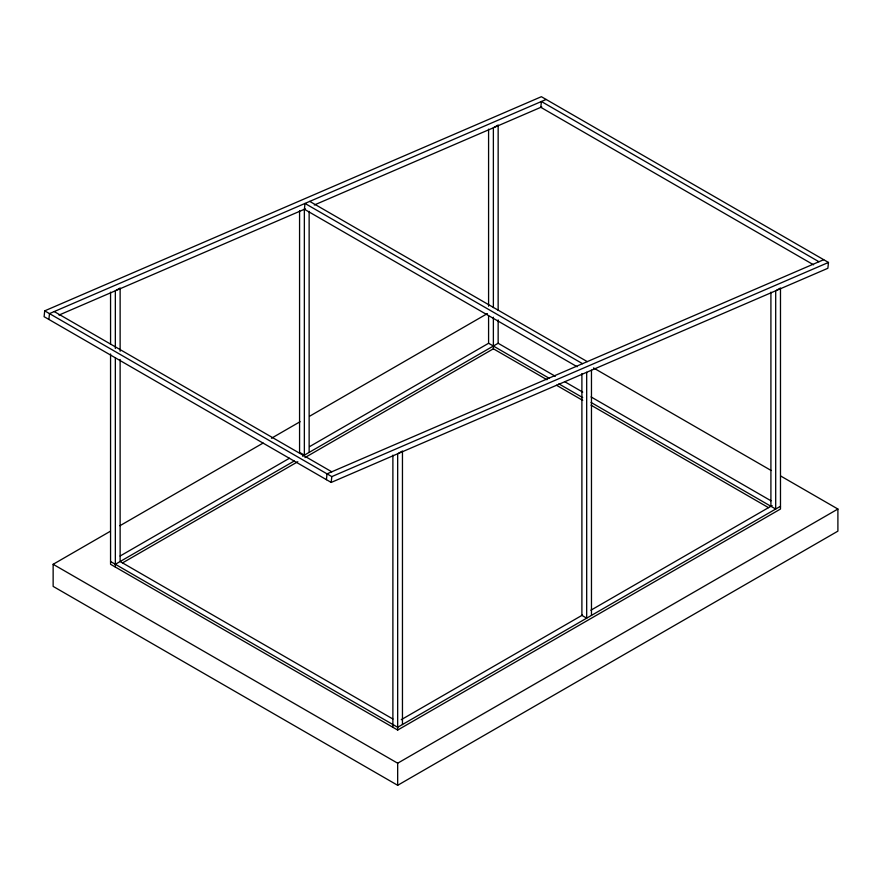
<?xml version="1.0" encoding="UTF-8"?>
<svg xmlns="http://www.w3.org/2000/svg" width="882" height="882" viewBox="0 0 882 882"><rect width="100%" height="100%" fill="white"/><g stroke="black" fill="none" stroke-linecap="round" stroke-linejoin="round"><path stroke-width="1.32" d="M44.706 310.85L44.1 316.682L331.202 482.432L827.878 268.282L828.474 262.45L541.372 96.7L44.706 310.85L331.808 476.611L828.474 262.45M48.885 319.438L49.491 313.606L546.156 99.457M326.417 479.676L327.024 473.843L823.689 259.694M331.202 482.432L331.808 476.611M780.68 476.004L837.9 509.035L837.9 531.14L397.672 785.3L53.141 586.398L53.141 564.293L110.404 531.229M119.952 525.716L263.112 443.062M271.469 438.244L300.101 421.706M309.648 416.205L487.404 313.573M120.106 556.024L289.439 458.254M309.714 446.546L488.606 343.274L549.354 378.367M115.344 564.293L294.224 461.01M302.581 456.192L498.154 343.274L555.329 376.283M122.499 562.925L297.807 461.716M304.963 457.582L493.391 348.798L546.972 379.745M401.233 719.701L582.495 615.052M590.852 610.234L772.114 505.573M780.482 506.279L397.672 727.286L110.559 561.525M110.559 353.991L110.559 564.293L397.672 730.053L780.482 509.035L780.482 288.017L775.697 290.784L775.697 509.035L591.05 402.435M53.141 564.293L397.672 763.206L837.9 509.035M58.995 315.083L305.437 208.825M314.279 205.01L541.757 106.92M818.948 261.745L541.405 101.507L540.809 107.328L813.579 264.82M309.747 201.394L587.28 361.631M593.509 367.937L771.144 470.492M582.528 363.671L304.996 203.444L304.4 209.266L577.17 366.758M564.866 381.785L582.726 392.104M591.061 396.922L770.934 500.767M558.879 383.868L582.704 397.617M556.498 385.247L582.704 400.384M591.05 405.191L768.531 507.657M54.232 311.567L331.775 471.804M392.909 719.017L120.128 561.525L120.128 359.492M770.912 292.14L770.912 506.279M591.469 370.22L591.469 615.404M586.684 372.281L586.684 618.161L581.899 615.404L581.899 373.637M498.154 310.332L498.154 125.024L493.369 127.791L493.369 307.609M498.154 319.945L498.154 343.274M493.369 317.211L493.369 348.798M488.584 129.147L488.584 306.219M488.584 315.822L488.584 343.274M402.457 724.53L402.457 451.022L397.672 453.778L397.672 730.053M397.672 763.206L397.672 785.3M392.887 455.145L392.887 727.286M309.141 211.36L309.141 452.4M304.356 209.288L304.356 455.167L299.571 452.4L299.571 210.644M120.128 351.245L120.128 288.017L115.344 290.784L115.344 348.511M115.344 358.125L115.344 567.049M110.559 292.14L110.559 344.366"/></g></svg>
